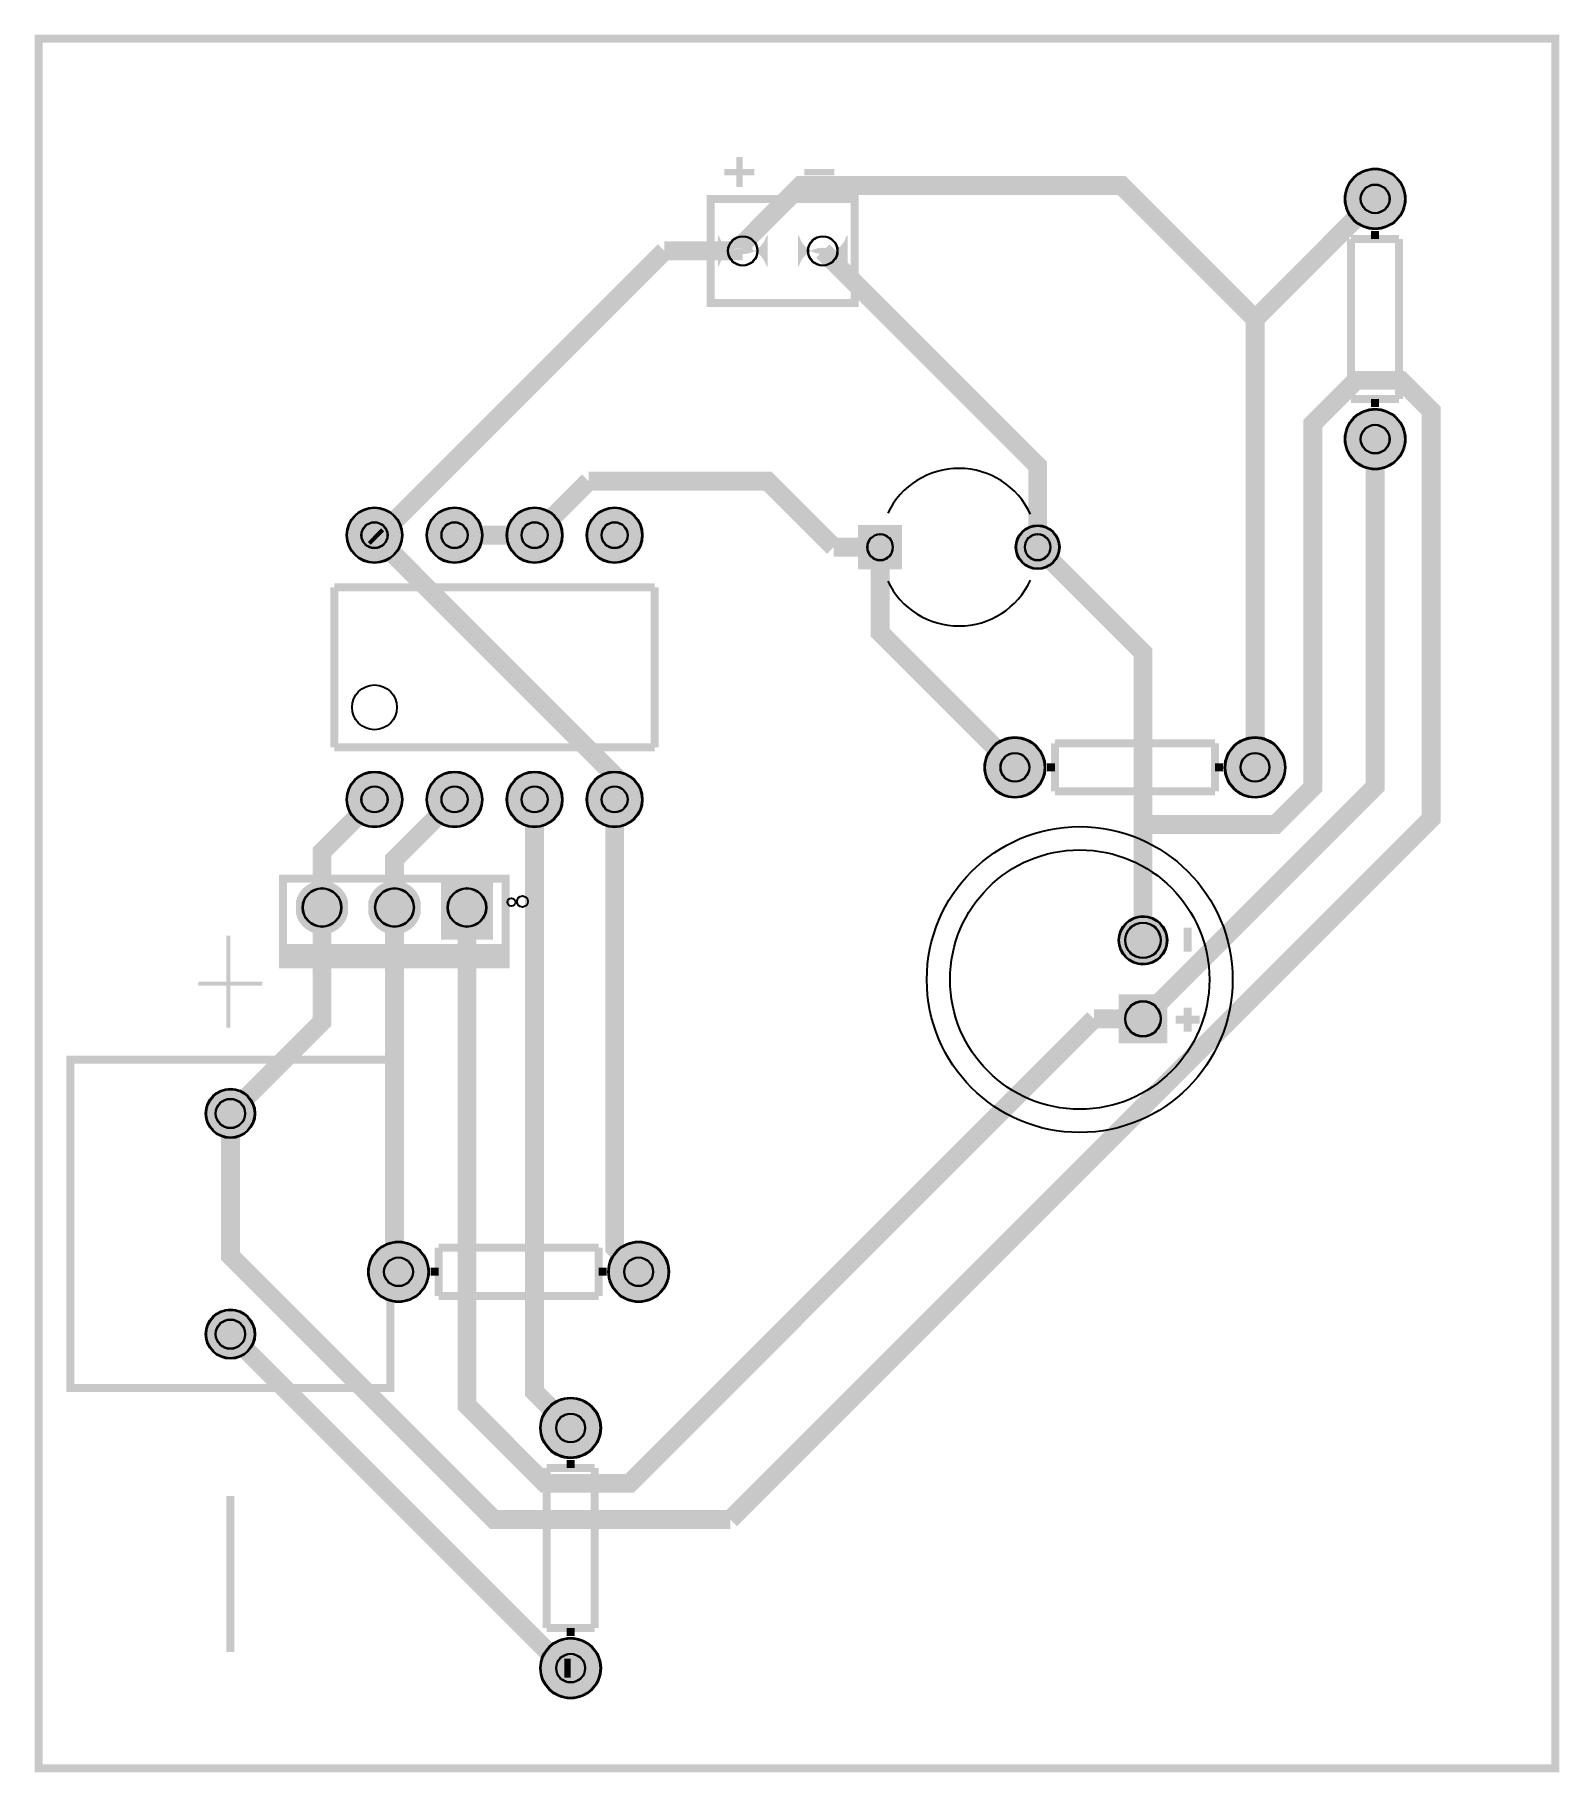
# Model space of a CAD drawing. Header units: millimetres. Extents: x 6.9 to 55.2, y 24.4 to 79.5.
import ezdxf

# ---------------------------------------------------------------- set-up
doc = ezdxf.new("R2010")
doc.units = ezdxf.units.MM
for name, color, linetype, true_color in [('BoardOutLine', 7, 'Continuous', 0xff00ff), ('BottomSolderMaskLayer', 7, 'Continuous', 0xaa00ff), ('Document', 7, 'Continuous', 0xffffff), ('Multi-Layer', 7, 'Continuous', 0xc0c0c0), ('TopLayer', 7, 'Continuous', 0xff0000), ('TopSilkLayer', 7, 'Continuous', 0xffcc00), ('TopSolderMaskLayer', 7, 'Continuous', 0x800080)]:
    doc.layers.add(name, color=color, linetype=linetype, true_color=true_color)

msp = doc.modelspace()

# ---------------------------------------------------------------- hatches: boundary and pattern name
at = {"layer": 'BottomSolderMaskLayer'}
for points in [[(48.43789687579384, 74.29514859029712, 1), (50.36830073660157, 74.29514859029712, 1)], [(30.124060198120365, 73.1621463042926, -0.7853981633974483), (28.550057150114267, 73.1621463042926), (28.550057150114267, 72.12614427228857, -0.7853981633974483), (30.124060198120365, 72.12614427228857)], [(32.664065278130494, 73.1621463042926, -0.7853981633974483), (31.0900622301244, 73.1621463042926), (31.0900622301244, 72.12614427228857, -0.7853981633974483), (32.664065278130494, 72.12614427228857)], [(48.43789687579384, 66.67513335026672, 1), (50.36830073660157, 66.67513335026672, 1)], [(16.76403352806715, 63.62712725425445, 1), (18.542037084074263, 63.62712725425445, 1)], [(19.30403860807728, 63.62712725425445, 1), (21.082042164084395, 63.62712725425445, 1)], [(21.844043688087414, 63.62712725425445, 1), (23.622047244094528, 63.62712725425445, 1)], [(24.384048768097546, 63.62712725425445, 1), (26.16205232410466, 63.62712725425445, 1)], [(32.99466598933191, 63.94653289306564), (34.39547879095767, 63.94653289306564), (34.39547879095767, 62.54572009144022), (32.99466598933191, 62.54572009144022)], [(37.994665989331985, 63.246126492252984, 1), (39.39547879095759, 63.246126492252984, 1)], [(37.00787401574813, 56.26111252222506, 1), (38.93827787655586, 56.26111252222506, 1)], [(44.62788925577853, 56.26111252222506, 1), (46.558293116586256, 56.26111252222506, 1)], [(16.76403352806715, 55.24511049022101, 1), (18.542037084074263, 55.24511049022101, 1)], [(19.30403860807728, 55.24511049022101, 1), (21.082042164084395, 55.24511049022101, 1)], [(21.844043688087414, 55.24511049022101, 1), (23.622047244094528, 55.24511049022101, 1)], [(24.384048768097546, 55.24511049022101, 1), (26.16205232410466, 55.24511049022101, 1)], [(16.813462026924174, 51.61102362204724, -0.7853981633974483), (15.16266192532397, 51.61102362204724), (15.16266192532397, 52.021183642367305, -0.7853981633974483), (16.813462026924174, 52.021183642367305)], [(19.113436626873284, 51.61102362204724, -0.7853981633974483), (17.46263652527308, 51.61102362204724), (17.46263652527308, 52.021183642367305, -0.7853981633974483), (19.113436626873284, 52.021183642367305)], [(21.413411226822518, 50.79080776226067), (19.762611125222065, 50.79080776226067), (19.762611125222065, 52.84160786386076), (21.413411226822518, 52.84160786386076)], [(41.261112522225105, 50.77470154940306, 1), (42.81305562611131, 50.77470154940306, 1)], [(42.813055626111236, 49.06146812293616), (42.813055626111236, 47.50952501904999), (41.26111252222495, 47.50952501904999), (41.26111252222495, 49.06146812293616)], [(12.29402463804919, 45.28321056642119, 1), (13.868027686055289, 45.28321056642119, 1)], [(17.44983489966977, 40.259080518161, 1), (19.380238760477493, 40.259080518161, 1)], [(25.069850139700396, 40.259080518161, 1), (27.000254000508118, 40.259080518161, 1)], [(12.29402463804919, 38.283210566421076, 1), (13.868027686055289, 38.283210566421076, 1)], [(22.910845821691613, 35.306070612141184, 1), (24.841249682499335, 35.306070612141184, 1)], [(22.910845821691613, 27.686055372110673, 1), (24.841249682499335, 27.686055372110673, 1)]]:
    msp.add_hatch(color=256, dxfattribs=at).paths.add_polyline_path(points)
at = {"layer": 'Document'}
for points in [[(29.132054864109705, 75.26916433832866), (29.132054864109705, 75.61912623825253), (29.332080264160595, 75.61912623825253), (29.33205486410975, 74.66913893827791), (29.132054864109705, 74.66916433832864)], [(29.357073914147804, 75.2441452882905), (29.707061214122405, 75.2441452882905), (29.707061214122405, 75.04414528829057), (28.757073914147895, 75.04414528829057), (28.757073914147895, 75.2441452882905)], [(31.897078994158164, 75.24411988823977), (32.24706629413254, 75.24411988823977), (32.24706629413254, 75.04414528829057), (31.297078994158028, 75.04414528829057), (31.297078994158028, 75.24411988823977)], [(12.95402590805179, 48.00609601219196), (12.95402590805179, 50.92710185420367), (13.08102616205224, 50.92710185420367), (13.08102616205224, 48.00609601219196)], [(21.76804673609331, 50.006197612395226), (14.758039116078407, 50.006197612395226), (14.74803149606305, 50.01620523241036), (14.74803149606305, 50.52618745237487), (14.738023876047691, 50.536195072390115), (21.758064516129025, 50.536195072390115), (21.76804673609331, 50.5262128524256)], [(12.065024130048187, 49.339598679197366), (14.097028194056293, 49.339598679197366), (14.097028194056293, 49.466598933197815), (12.065024130048187, 49.466598933197815)], [(12.95402590805179, 28.1940563881127), (12.95402590805179, 33.147066294132514), (13.208026416052917, 33.147066294132514), (13.208026416052917, 28.1940563881127)]]:
    msp.add_hatch(color=256, dxfattribs=at).paths.add_polyline_path(points)
at = {"layer": 'Multi-Layer'}
for points in [[(48.46329692659395, 74.29514859029712, 1), (50.34290068580146, 74.29514859029712, 1)], [(30.099060198120362, 73.15214630429261, -0.7853981633974483), (28.57505715011427, 73.15214630429261), (28.57505715011427, 72.13614427228856, -0.7853981633974483), (30.099060198120362, 72.13614427228856)], [(32.639065278130495, 73.15214630429261, -0.7853981633974483), (31.1150622301244, 73.15214630429261), (31.1150622301244, 72.13614427228856, -0.7853981633974483), (32.639065278130495, 72.13614427228856)], [(48.46329692659395, 66.67513335026672, 1), (50.34290068580146, 66.67513335026672, 1)], [(16.78943357886725, 63.62712725425445, 1), (18.51663703327416, 63.62712725425445, 1)], [(19.329438658877383, 63.62712725425445, 1), (21.056642113284294, 63.62712725425445, 1)], [(21.869443738887515, 63.62712725425445, 1), (23.596647193294427, 63.62712725425445, 1)], [(24.409448818897648, 63.62712725425445, 1), (26.13665227330456, 63.62712725425445, 1)], [(33.02006604013218, 63.92113284226559), (34.370078740157396, 63.92113284226559), (34.370078740157396, 62.57112014224026), (33.02006604013218, 62.57112014224026)], [(38.020066040132086, 63.246126492252984, 1), (39.37007874015749, 63.246126492252984, 1)], [(37.03327406654824, 56.26111252222506, 1), (38.91287782575575, 56.26111252222506, 1)], [(44.653289306578635, 56.26111252222506, 1), (46.53289306578615, 56.26111252222506, 1)], [(16.78943357886725, 55.24511049022101, 1), (18.51663703327416, 55.24511049022101, 1)], [(19.329438658877383, 55.24511049022101, 1), (21.056642113284294, 55.24511049022101, 1)], [(21.869443738887515, 55.24511049022101, 1), (23.596647193294427, 55.24511049022101, 1)], [(24.409448818897648, 55.24511049022101, 1), (26.13665227330456, 55.24511049022101, 1)], [(16.788061976124073, 51.61610363220723, -0.7853981633974483), (15.188061976124072, 51.61610363220723), (15.188061976124072, 52.01610363220732, -0.7853981633974483), (16.788061976124073, 52.01610363220732)], [(19.088036576073183, 51.61610363220723, -0.7853981633974483), (17.48803657607318, 51.61610363220723), (17.48803657607318, 52.01610363220732, -0.7853981633974483), (19.088036576073183, 52.01610363220732)], [(21.388011176022474, 50.816205232410425), (19.788011176022337, 50.816205232410425), (19.788011176022337, 52.816205232410425), (21.388011176022474, 52.816205232410425)], [(41.286512573025206, 50.77470154940306, 1), (42.787655575311206, 50.77470154940306, 1)], [(42.78765557531119, 49.03606807213612), (42.78765557531119, 47.534925069850146), (41.28651257302522, 47.534925069850146), (41.28651257302522, 49.03606807213612)], [(12.319024638049191, 45.28321056642119, 1), (13.843027686055288, 45.28321056642119, 1)], [(17.475234950469872, 40.259080518161, 1), (19.35483870967739, 40.259080518161, 1)], [(25.095250190500497, 40.259080518161, 1), (26.974853949708017, 40.259080518161, 1)], [(12.319024638049191, 38.283210566421076, 1), (13.843027686055288, 38.283210566421076, 1)], [(22.936245872491714, 35.306070612141184, 1), (24.815849631699233, 35.306070612141184, 1)], [(22.936245872491714, 27.686055372110673, 1), (24.815849631699233, 27.686055372110673, 1)]]:
    msp.add_hatch(color=256, dxfattribs=at).paths.add_polyline_path(points)
at = {"layer": 'TopSolderMaskLayer'}
for points in [[(48.43789687579384, 74.29514859029712, 1), (50.36830073660157, 74.29514859029712, 1)], [(30.124060198120365, 73.1621463042926, -0.7853981633974483), (28.550057150114267, 73.1621463042926), (28.550057150114267, 72.12614427228857, -0.7853981633974483), (30.124060198120365, 72.12614427228857)], [(32.664065278130494, 73.1621463042926, -0.7853981633974483), (31.0900622301244, 73.1621463042926), (31.0900622301244, 72.12614427228857, -0.7853981633974483), (32.664065278130494, 72.12614427228857)], [(48.43789687579384, 66.67513335026672, 1), (50.36830073660157, 66.67513335026672, 1)], [(16.76403352806715, 63.62712725425445, 1), (18.542037084074263, 63.62712725425445, 1)], [(19.30403860807728, 63.62712725425445, 1), (21.082042164084395, 63.62712725425445, 1)], [(21.844043688087414, 63.62712725425445, 1), (23.622047244094528, 63.62712725425445, 1)], [(24.384048768097546, 63.62712725425445, 1), (26.16205232410466, 63.62712725425445, 1)], [(32.99466598933191, 63.94653289306564), (34.39547879095767, 63.94653289306564), (34.39547879095767, 62.54572009144022), (32.99466598933191, 62.54572009144022)], [(37.994665989331985, 63.246126492252984, 1), (39.39547879095759, 63.246126492252984, 1)], [(37.00787401574813, 56.26111252222506, 1), (38.93827787655586, 56.26111252222506, 1)], [(44.62788925577853, 56.26111252222506, 1), (46.558293116586256, 56.26111252222506, 1)], [(16.76403352806715, 55.24511049022101, 1), (18.542037084074263, 55.24511049022101, 1)], [(19.30403860807728, 55.24511049022101, 1), (21.082042164084395, 55.24511049022101, 1)], [(21.844043688087414, 55.24511049022101, 1), (23.622047244094528, 55.24511049022101, 1)], [(24.384048768097546, 55.24511049022101, 1), (26.16205232410466, 55.24511049022101, 1)], [(16.813462026924174, 51.61102362204724, -0.7853981633974483), (15.16266192532397, 51.61102362204724), (15.16266192532397, 52.021183642367305, -0.7853981633974483), (16.813462026924174, 52.021183642367305)], [(19.113436626873284, 51.61102362204724, -0.7853981633974483), (17.46263652527308, 51.61102362204724), (17.46263652527308, 52.021183642367305, -0.7853981633974483), (19.113436626873284, 52.021183642367305)], [(21.413411226822518, 50.79080776226067), (19.762611125222065, 50.79080776226067), (19.762611125222065, 52.84160786386076), (21.413411226822518, 52.84160786386076)], [(41.261112522225105, 50.77470154940306, 1), (42.81305562611131, 50.77470154940306, 1)], [(42.813055626111236, 49.06146812293616), (42.813055626111236, 47.50952501904999), (41.26111252222495, 47.50952501904999), (41.26111252222495, 49.06146812293616)], [(12.29402463804919, 45.28321056642119, 1), (13.868027686055289, 45.28321056642119, 1)], [(17.44983489966977, 40.259080518161, 1), (19.380238760477493, 40.259080518161, 1)], [(25.069850139700396, 40.259080518161, 1), (27.000254000508118, 40.259080518161, 1)], [(12.29402463804919, 38.283210566421076, 1), (13.868027686055289, 38.283210566421076, 1)], [(22.910845821691613, 35.306070612141184, 1), (24.841249682499335, 35.306070612141184, 1)], [(22.910845821691613, 27.686055372110673, 1), (24.841249682499335, 27.686055372110673, 1)]]:
    msp.add_hatch(color=256, dxfattribs=at).paths.add_polyline_path(points)

# ---------------------------------------------------------------- linework, layer by layer
at = {"layer": 'BoardOutLine', "const_width": 0.25400050800101603}
msp.add_lwpolyline([(7.000254000507994, 65.99949199898401), (7.000254000507994, 79.3751587503175), (55.118110236220446, 79.3751587503175), (55.118110236220446, 24.511049022098064), (7.000254000507994, 24.511049022098064), (7.000254000507994, 65.99949199898401)], close=True, dxfattribs=at)
at = {"layer": 'BottomSolderMaskLayer'}
for points in [[(33.697707973967226, 63.66123094428691), (33.69243680632235, 63.66123094428691)], [(38.697707973967226, 63.66123094428691), (38.69243680632235, 63.66123094428691)], [(33.697707973967226, 62.831022040219054), (33.69243680632235, 62.831022040219054)], [(38.697707973967226, 62.831022040219054), (38.69243680632235, 62.831022040219054)]]:
    msp.add_lwpolyline(points, close=True, dxfattribs=at)
for centre, radius in [((49.403098806197704, 74.29514859029712), 0.9652019304038612), ((49.403098806197704, 74.29514859029712), 0.4617317342742795), ((29.337058674117316, 72.64414528829059), 0.4722009144018289), ((31.877063754127448, 72.64414528829059), 0.4722009144018289), ((49.403098806197704, 66.67513335026672), 0.9652019304038612), ((49.403098806197704, 66.67513335026672), 0.4617317342742795), ((17.653035306070706, 63.62712725425445), 0.8890017780035562), ((20.19304038608084, 63.62712725425445), 0.8890017780035562), ((22.73304546609097, 63.62712725425445), 0.8890017780035562), ((25.273050546101103, 63.62712725425445), 0.8890017780035562), ((17.653035306070706, 63.62712725425445), 0.41835377788402645), ((20.19304038608084, 63.62712725425445), 0.41835377788402645), ((22.73304546609097, 63.62712725425445), 0.41835377788402645), ((25.273050546101103, 63.62712725425445), 0.41835377788402645), ((38.69507239014479, 63.246126492252984), 0.7004064008128016), ((37.973075946151994, 56.26111252222506), 0.9652019304038612), ((45.59309118618239, 56.26111252222506), 0.9652019304038612), ((37.973075946151994, 56.26111252222506), 0.4617317342742795), ((45.59309118618239, 56.26111252222506), 0.4617317342742795), ((17.653035306070706, 55.24511049022101), 0.8890017780035562), ((20.19304038608084, 55.24511049022101), 0.8890017780035562), ((22.73304546609097, 55.24511049022101), 0.8890017780035562), ((25.273050546101103, 55.24511049022101), 0.8890017780035562), ((17.653035306070706, 55.24511049022101), 0.41835377788402645), ((20.19304038608084, 55.24511049022101), 0.41835377788402645), ((22.73304546609097, 55.24511049022101), 0.41835377788402645), ((25.273050546101103, 55.24511049022101), 0.41835377788402645), ((15.988061976124072, 51.816205232410425), 0.6190500381000762), ((18.288036576073182, 51.816205232410425), 0.6190500381000762), ((20.58801117602252, 51.816205232410425), 0.6190500381000762), ((42.037084074168206, 50.77470154940306), 0.7759715519431041), ((42.037084074168206, 50.77470154940306), 0.5698335931358834), ((42.037084074168206, 48.28549657099313), 0.5698335931358834), ((13.08102616205224, 45.28321056642119), 0.7870015240030481), ((13.08102616205224, 45.28308356616708), 0.4722009144018289), ((18.415036830073632, 40.259080518161), 0.9652019304038612), ((26.035052070104257, 40.259080518161), 0.9652019304038612), ((18.415036830073632, 40.259080518161), 0.4617317342742795), ((26.035052070104257, 40.259080518161), 0.4617317342742795), ((13.08102616205224, 38.283210566421076), 0.7870015240030481), ((13.08102616205224, 38.28308356616708), 0.4722009144018289), ((23.876047752095474, 35.306070612141184), 0.9652019304038612), ((23.876047752095474, 35.306070612141184), 0.4617317342742795), ((23.876047752095474, 27.686055372110673), 0.9652019304038612), ((23.876047752095474, 27.686055372110673), 0.4617317342742795)]:
    msp.add_circle(centre, radius, dxfattribs=at)
for centre, start, end in [((33.69243680632235, 63.246126492252984), 90, 270), ((33.697707973967226, 63.246126492252984), 270, 90), ((38.69243680632235, 63.246126492252984), 90, 270), ((38.697707973967226, 63.246126492252984), 270, 90)]:
    msp.add_arc(centre, 0.4151044520339276, start, end, dxfattribs=at)
at = {"layer": 'Document'}
msp.add_circle((21.99796799593605, 51.986029972059896), 0.12700025400050802, dxfattribs=at)
at = {"layer": 'Multi-Layer'}
for points in [[(33.69761239522472, 63.64617729235459), (33.69253238506485, 63.64617729235459)], [(38.69761239522472, 63.64617729235459), (38.69253238506485, 63.64617729235459)], [(33.69761239522472, 62.84607569215138), (33.69253238506485, 62.84607569215138)], [(38.69761239522472, 62.84607569215138), (38.69253238506485, 62.84607569215138)]]:
    msp.add_lwpolyline(points, close=True, dxfattribs=at)
for centre, radius in [((49.403098806197704, 74.29514859029712), 0.9398018796037594), ((49.403098806197704, 74.29514859029712), 0.4495808991617984), ((29.337058674117316, 72.64414528829059), 0.45720091440182886), ((31.877063754127448, 72.64414528829059), 0.45720091440182886), ((49.403098806197704, 66.67513335026672), 0.9398018796037594), ((49.403098806197704, 66.67513335026672), 0.4495808991617984), ((17.653035306070706, 63.62712725425445), 0.8636017272034545), ((20.19304038608084, 63.62712725425445), 0.8636017272034545), ((22.73304546609097, 63.62712725425445), 0.8636017272034545), ((25.273050546101103, 63.62712725425445), 0.8636017272034545), ((17.653035306070706, 63.62712725425445), 0.40640081280162565), ((20.19304038608084, 63.62712725425445), 0.40640081280162565), ((22.73304546609097, 63.62712725425445), 0.40640081280162565), ((25.273050546101103, 63.62712725425445), 0.40640081280162565), ((38.69507239014479, 63.246126492252984), 0.6750063500127002), ((37.973075946151994, 56.26111252222506), 0.9398018796037594), ((45.59309118618239, 56.26111252222506), 0.9398018796037594), ((37.973075946151994, 56.26111252222506), 0.4495808991617984), ((45.59309118618239, 56.26111252222506), 0.4495808991617984), ((17.653035306070706, 55.24511049022101), 0.8636017272034545), ((20.19304038608084, 55.24511049022101), 0.8636017272034545), ((22.73304546609097, 55.24511049022101), 0.8636017272034545), ((25.273050546101103, 55.24511049022101), 0.8636017272034545), ((17.653035306070706, 55.24511049022101), 0.40640081280162565), ((20.19304038608084, 55.24511049022101), 0.40640081280162565), ((22.73304546609097, 55.24511049022101), 0.40640081280162565), ((25.273050546101103, 55.24511049022101), 0.40640081280162565), ((15.988061976124072, 51.816205232410425), 0.6000000000000001), ((18.288036576073182, 51.816205232410425), 0.6000000000000001), ((20.58801117602252, 51.816205232410425), 0.6000000000000001), ((42.037084074168206, 50.77470154940306), 0.7505715011430024), ((42.037084074168206, 50.77470154940306), 0.5511811023622047), ((42.037084074168206, 48.28549657099313), 0.5511811023622047), ((13.08102616205224, 45.28321056642119), 0.7620015240030481), ((13.08102616205224, 45.28308356616708), 0.45720091440182886), ((18.415036830073632, 40.259080518161), 0.9398018796037594), ((26.035052070104257, 40.259080518161), 0.9398018796037594), ((18.415036830073632, 40.259080518161), 0.4495808991617984), ((26.035052070104257, 40.259080518161), 0.4495808991617984), ((13.08102616205224, 38.283210566421076), 0.7620015240030481), ((13.08102616205224, 38.28308356616708), 0.45720091440182886), ((23.876047752095474, 35.306070612141184), 0.9398018796037594), ((23.876047752095474, 35.306070612141184), 0.4495808991617984), ((23.876047752095474, 27.686055372110673), 0.9398018796037594), ((23.876047752095474, 27.686055372110673), 0.4495808991617984)]:
    msp.add_circle(centre, radius, dxfattribs=at)
for centre, start, end in [((33.69253238506485, 63.246126492252984), 90, 270), ((33.69761239522472, 63.246126492252984), 270, 90), ((38.69253238506485, 63.246126492252984), 90, 270), ((38.69761239522472, 63.246126492252984), 270, 90)]:
    msp.add_arc(centre, 0.40005080010160027, start, end, dxfattribs=at)
at = {"layer": 'TopLayer', "const_width": 0.6000000000000001}
for points in [[(45.593116586233236, 70.48514097028192), (41.35486410972817, 74.72339344678687), (31.185191770383653, 74.72339344678687), (29.33708407416816, 72.87528575057149), (29.33708407416816, 72.64414528829059)], [(45.593116586233236, 70.48514097028192), (49.40312420624855, 74.29514859029712)], [(17.745491490983113, 63.53467106934215), (26.854965709931548, 72.64414528829059)], [(26.854965709931548, 72.64414528829059), (29.337058674117316, 72.64414528829059)], [(38.694970789941635, 63.246126492252984), (38.694970789941635, 65.82626365252725), (31.877089154178293, 72.64414528829059)], [(45.593116586233236, 56.26111252222506), (45.593116586233236, 70.48514097028192)], [(42.037084074168206, 54.44930149860295), (46.24457708915429, 54.44930149860295), (47.42852425704859, 55.633248666497366), (47.42852425704859, 67.1636017272034), (48.80320040640095, 68.53822707645418), (50.2176784353569, 68.53822707645418), (51.181356362712904, 67.57454914909829), (51.181356362712904, 54.638582677165346), (28.944907289814637, 32.40205740411477)], [(49.40312420624855, 66.67513335026672), (49.40312420624855, 55.65151130302252), (42.03710947421905, 48.28549657099313)], [(22.73304546609097, 63.62712725425445), (24.446050292100608, 65.34008128016251)], [(24.446050292100608, 65.34008128016251), (30.125476250952488, 65.34008128016251), (32.2194818389637, 63.246126492252984)], [(17.745491490983113, 63.53467106934215), (17.653035306070706, 63.62712725425445)], [(25.273050546101103, 55.24511049022101), (25.273050546101103, 56.00711201422405), (17.745491490983113, 63.53467106934215)], [(20.19304038608084, 63.62712725425445), (22.73304546609097, 63.62712725425445)], [(33.694970789941635, 63.246126492252984), (32.2194818389637, 63.246126492252984)], [(37.97310134620284, 56.26111252222506), (33.694970789941635, 60.53924307848615), (33.694970789941635, 63.246126492252984)], [(42.03710947421905, 54.449326898653794), (42.03710947421905, 59.90398780797557), (38.694970789941635, 63.246126492252984)], [(17.653035306070706, 55.24511049022101), (15.98808737617469, 53.58016256032511), (15.98808737617469, 51.81610363220727)], [(20.19304038608084, 55.24511049022101), (18.288036576073182, 53.34010668021335), (18.288036576073182, 51.81610363220727)], [(22.73304546609097, 55.24511049022101), (22.73304546609097, 36.4490728981458), (23.876047752095474, 35.306070612141184)], [(26.035052070104257, 40.259080518161), (25.273050546101103, 41.02108204216404), (25.273050546101103, 55.24511049022101)], [(42.03710947421905, 50.77470154940306), (42.03710947421905, 54.449326898653794)], [(15.98808737617469, 51.81610363220727), (15.98808737617469, 48.190271780543526), (13.08102616205224, 45.28321056642119)], [(18.288036576073182, 51.81610363220727), (18.288036576073182, 40.38608077216156), (18.415036830073632, 40.259080518161)], [(20.58806197612398, 51.81610363220727), (20.58806197612398, 36.02311404622799), (23.061214122428282, 33.54988569977138), (25.750292100584147, 33.54988569977138), (40.485928371856744, 48.28552197104398)], [(42.03710947421905, 48.28549657099313), (40.485928371856744, 48.28549657099313)], [(28.944907289814637, 32.40205740411477), (21.446050292100608, 32.40205740411477), (13.08102616205224, 40.767081534163026), (13.08102616205224, 45.28321056642119)], [(23.67823215646422, 27.686055372110673), (13.08102616205224, 38.28318516637023)], [(23.876047752095474, 27.686055372110673), (23.67823215646422, 27.686055372110673)]]:
    msp.add_lwpolyline(points, dxfattribs=at)
at = {"layer": 'TopSilkLayer', "const_width": 0.25400050800101603}
for points in [[(28.321056642113263, 74.29514859029712), (32.8930657861315, 74.29514859029712), (32.8930657861315, 70.99314198628394), (28.321056642113263, 70.99314198628394), (28.321056642113263, 74.29514859029712)], [(21.818135636271336, 50.01625603251205), (14.74803149606305, 50.01625603251205), (14.74803149606305, 52.726187452374916), (21.818135636271336, 52.726187452374916), (21.818135636271336, 50.01625603251205)]]:
    msp.add_lwpolyline(points, close=True, dxfattribs=at)
for points in [[(49.403098806197704, 73.02514605029205), (49.403098806197704, 73.27914655829306)], [(48.64109728219455, 73.02514605029205), (49.403098806197704, 73.02514605029205)], [(48.64109728219455, 67.94513589027179), (48.64109728219455, 73.02514605029205)], [(49.403098806197704, 73.02514605029205), (50.16510033020063, 73.02514605029205)], [(50.16510033020063, 73.02514605029205), (50.16510033020063, 67.94513589027179)], [(49.403098806197704, 67.94513589027179), (48.64109728219455, 67.94513589027179)], [(49.403098806197704, 67.94513589027179), (49.403098806197704, 67.69113538227077)], [(50.16510033020063, 67.94513589027179), (49.403098806197704, 67.94513589027179)], [(16.383032766065526, 61.97612395224792), (26.543053086106283, 61.97612395224792)], [(16.383032766065526, 61.97612395224792), (16.383032766065526, 56.89611379222754)], [(26.543053086106283, 61.97612395224792), (26.543053086106283, 56.89611379222754)], [(16.383032766065526, 56.89611379222754), (26.543053086106283, 56.89611379222754)], [(39.243078486156946, 56.26111252222506), (39.243078486156946, 57.0231140462281)], [(39.243078486156946, 57.0231140462281), (44.32308864617721, 57.0231140462281)], [(44.32308864617721, 57.0231140462281), (44.32308864617721, 56.26111252222506)], [(39.243078486156946, 56.26111252222506), (38.98907797815605, 56.26111252222506)], [(39.243078486156946, 55.49911099822202), (39.243078486156946, 56.26111252222506)], [(44.32308864617721, 56.26111252222506), (44.57708915417834, 56.26111252222506)], [(44.32308864617721, 56.26111252222506), (44.32308864617721, 55.49911099822202)], [(44.32308864617721, 55.49911099822202), (39.243078486156946, 55.49911099822202)], [(43.45948691897388, 51.18110236220468), (43.45948691897388, 50.41910083820164)], [(14.74803149606305, 50.5262128524256), (21.74803149606305, 50.5262128524256)], [(43.45948691897388, 48.64109728219455), (43.45948691897388, 47.87909575819151)], [(43.84048768097546, 48.260096520192974), (43.07848615697253, 48.260096520192974)], [(17.39903479806958, 36.57607315214625), (8.001016002031974, 36.57607315214625), (8.001016002031974, 46.48209296418588), (8.001016002031974, 46.99009398018791), (8.509017018034001, 46.99009398018791), (18.161036322072732, 46.99009398018791), (18.161036322072732, 36.57607315214625), (17.27203454406913, 36.57607315214625)], [(19.68503937007881, 40.259080518161), (19.68503937007881, 41.02108204216404)], [(19.68503937007881, 41.02108204216404), (24.765049530099077, 41.02108204216404)], [(24.765049530099077, 41.02108204216404), (24.765049530099077, 40.259080518161)], [(19.68503937007881, 40.259080518161), (19.431038862077685, 40.259080518161)], [(19.68503937007881, 39.49707899415796), (19.68503937007881, 40.259080518161)], [(24.765049530099077, 40.259080518161), (25.019050038100204, 40.259080518161)], [(24.765049530099077, 40.259080518161), (24.765049530099077, 39.49707899415796)], [(24.765049530099077, 39.49707899415796), (19.68503937007881, 39.49707899415796)], [(23.876047752095474, 34.03606807213612), (23.876047752095474, 34.29006858013713)], [(23.114046228092548, 34.03606807213612), (23.876047752095474, 34.03606807213612)], [(23.114046228092548, 28.956057912115853), (23.114046228092548, 34.03606807213612)], [(23.876047752095474, 34.03606807213612), (24.638049276098627, 34.03606807213612)], [(24.638049276098627, 34.03606807213612), (24.638049276098627, 28.956057912115853)], [(23.876047752095474, 28.956057912115853), (23.114046228092548, 28.956057912115853)], [(23.876047752095474, 28.956057912115853), (23.876047752095474, 28.70205740411484)], [(24.638049276098627, 28.956057912115853), (23.876047752095474, 28.956057912115853)]]:
    msp.add_lwpolyline(points, dxfattribs=at)
at = {"layer": 'TopSilkLayer'}
for centre, radius in [((17.653035306070706, 58.166116332232605), 0.7112014224028449), ((40.030480060960144, 49.530099060198154), 4.8514097028194065), ((40.030480060960144, 49.530099060198154), 4.114808229616459), ((22.347980695961496, 52.00609601219196), 0.17500635001270004)]:
    msp.add_circle(centre, radius, dxfattribs=at)
for centre, start, end in [((36.19501054113948, 63.24584832782739), 24.834812839332965, 154.5285382118458), ((36.19501054113948, 63.246404656678465), 205.4714617881542, 335.165187160667)]:
    msp.add_arc(centre, 2.500127000254001, start, end, dxfattribs=at)
at = {"layer": 'TopSolderMaskLayer'}
for points in [[(33.697707973967226, 63.66123094428691), (33.69243680632235, 63.66123094428691)], [(38.697707973967226, 63.66123094428691), (38.69243680632235, 63.66123094428691)], [(33.697707973967226, 62.831022040219054), (33.69243680632235, 62.831022040219054)], [(38.697707973967226, 62.831022040219054), (38.69243680632235, 62.831022040219054)]]:
    msp.add_lwpolyline(points, close=True, dxfattribs=at)
for centre, radius in [((49.403098806197704, 74.29514859029712), 0.9652019304038612), ((49.403098806197704, 74.29514859029712), 0.4617317342742795), ((29.337058674117316, 72.64414528829059), 0.4722009144018289), ((31.877063754127448, 72.64414528829059), 0.4722009144018289), ((49.403098806197704, 66.67513335026672), 0.9652019304038612), ((49.403098806197704, 66.67513335026672), 0.4617317342742795), ((17.653035306070706, 63.62712725425445), 0.8890017780035562), ((20.19304038608084, 63.62712725425445), 0.8890017780035562), ((22.73304546609097, 63.62712725425445), 0.8890017780035562), ((25.273050546101103, 63.62712725425445), 0.8890017780035562), ((17.653035306070706, 63.62712725425445), 0.41835377788402645), ((20.19304038608084, 63.62712725425445), 0.41835377788402645), ((22.73304546609097, 63.62712725425445), 0.41835377788402645), ((25.273050546101103, 63.62712725425445), 0.41835377788402645), ((38.69507239014479, 63.246126492252984), 0.7004064008128016), ((37.973075946151994, 56.26111252222506), 0.9652019304038612), ((45.59309118618239, 56.26111252222506), 0.9652019304038612), ((37.973075946151994, 56.26111252222506), 0.4617317342742795), ((45.59309118618239, 56.26111252222506), 0.4617317342742795), ((17.653035306070706, 55.24511049022101), 0.8890017780035562), ((20.19304038608084, 55.24511049022101), 0.8890017780035562), ((22.73304546609097, 55.24511049022101), 0.8890017780035562), ((25.273050546101103, 55.24511049022101), 0.8890017780035562), ((17.653035306070706, 55.24511049022101), 0.41835377788402645), ((20.19304038608084, 55.24511049022101), 0.41835377788402645), ((22.73304546609097, 55.24511049022101), 0.41835377788402645), ((25.273050546101103, 55.24511049022101), 0.41835377788402645), ((15.988061976124072, 51.816205232410425), 0.6190500381000762), ((18.288036576073182, 51.816205232410425), 0.6190500381000762), ((20.58801117602252, 51.816205232410425), 0.6190500381000762), ((42.037084074168206, 50.77470154940306), 0.7759715519431041), ((42.037084074168206, 50.77470154940306), 0.5698335931358834), ((42.037084074168206, 48.28549657099313), 0.5698335931358834), ((13.08102616205224, 45.28321056642119), 0.7870015240030481), ((13.08102616205224, 45.28308356616708), 0.4722009144018289), ((18.415036830073632, 40.259080518161), 0.9652019304038612), ((26.035052070104257, 40.259080518161), 0.9652019304038612), ((18.415036830073632, 40.259080518161), 0.4617317342742795), ((26.035052070104257, 40.259080518161), 0.4617317342742795), ((13.08102616205224, 38.283210566421076), 0.7870015240030481), ((13.08102616205224, 38.28308356616708), 0.4722009144018289), ((23.876047752095474, 35.306070612141184), 0.9652019304038612), ((23.876047752095474, 35.306070612141184), 0.4617317342742795), ((23.876047752095474, 27.686055372110673), 0.9652019304038612), ((23.876047752095474, 27.686055372110673), 0.4617317342742795)]:
    msp.add_circle(centre, radius, dxfattribs=at)
for centre, start, end in [((33.69243680632235, 63.246126492252984), 90, 270), ((33.697707973967226, 63.246126492252984), 270, 90), ((38.69243680632235, 63.246126492252984), 90, 270), ((38.697707973967226, 63.246126492252984), 270, 90)]:
    msp.add_arc(centre, 0.4151044520339276, start, end, dxfattribs=at)

doc.saveas('drawing.dxf')
